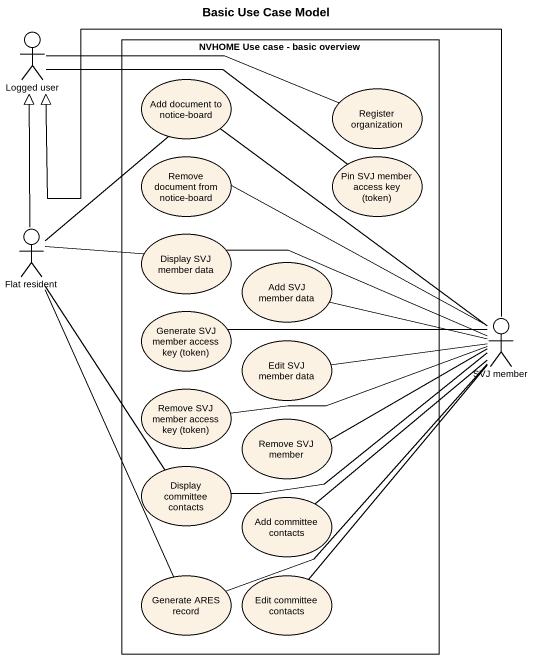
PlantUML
@startuml
title Basic Use Case Model
actor "Logged user" as Logged_user
rectangle "NVHOME Use case - basic overview" as NVHOME_Use_case_basic {
  usecase "Add document to notice-board" as Add_document_to_notice_board
  usecase "Register organization" as Register_organization
  usecase "Remove document from notice-board" as Remove_document_from_notice
  usecase "Pin SVJ member access key (token)" as Pin_SVJ_member_access_key
  usecase "Display SVJ member data" as Display_SVJ_member_data
  usecase "Add SVJ member data" as Add_SVJ_member_data
  usecase "Generate SVJ member access key (token)" as Generate_SVJ_member_access
  usecase "Edit SVJ member data" as Edit_SVJ_member_data
  usecase "Remove SVJ member access key (token)" as Remove_SVJ_member_access
  usecase "Remove SVJ member" as Remove_SVJ_member
  usecase "Display committee contacts" as Display_committee_contacts
  usecase "Add committee contacts" as Add_committee_contacts
  usecase "Generate ARES record" as Generate_ARES_record
  usecase "Edit committee contacts" as Edit_committee_contacts
}
actor "Flat resident" as Flat_resident
actor "SVJ member" as SVJ_member
Logged_user -right- Register_organization
Logged_user -right- Pin_SVJ_member_access_key
Flat_resident -up-|> Logged_user
Flat_resident -up- Add_document_to_notice_board
Flat_resident -right- Display_SVJ_member_data
Flat_resident -- Display_committee_contacts
Flat_resident -- Generate_ARES_record
SVJ_member -up-|> Logged_user
SVJ_member -up- Add_document_to_notice_board
SVJ_member -left- Remove_document_from_notice
SVJ_member -left- Display_SVJ_member_data
SVJ_member -left- Add_SVJ_member_data
SVJ_member -left- Generate_SVJ_member_access
SVJ_member -left- Edit_SVJ_member_data
SVJ_member -left- Remove_SVJ_member_access
SVJ_member -left- Remove_SVJ_member
SVJ_member -left- Display_committee_contacts
SVJ_member -- Add_committee_contacts
SVJ_member -- Generate_ARES_record
SVJ_member -- Edit_committee_contacts
@enduml
